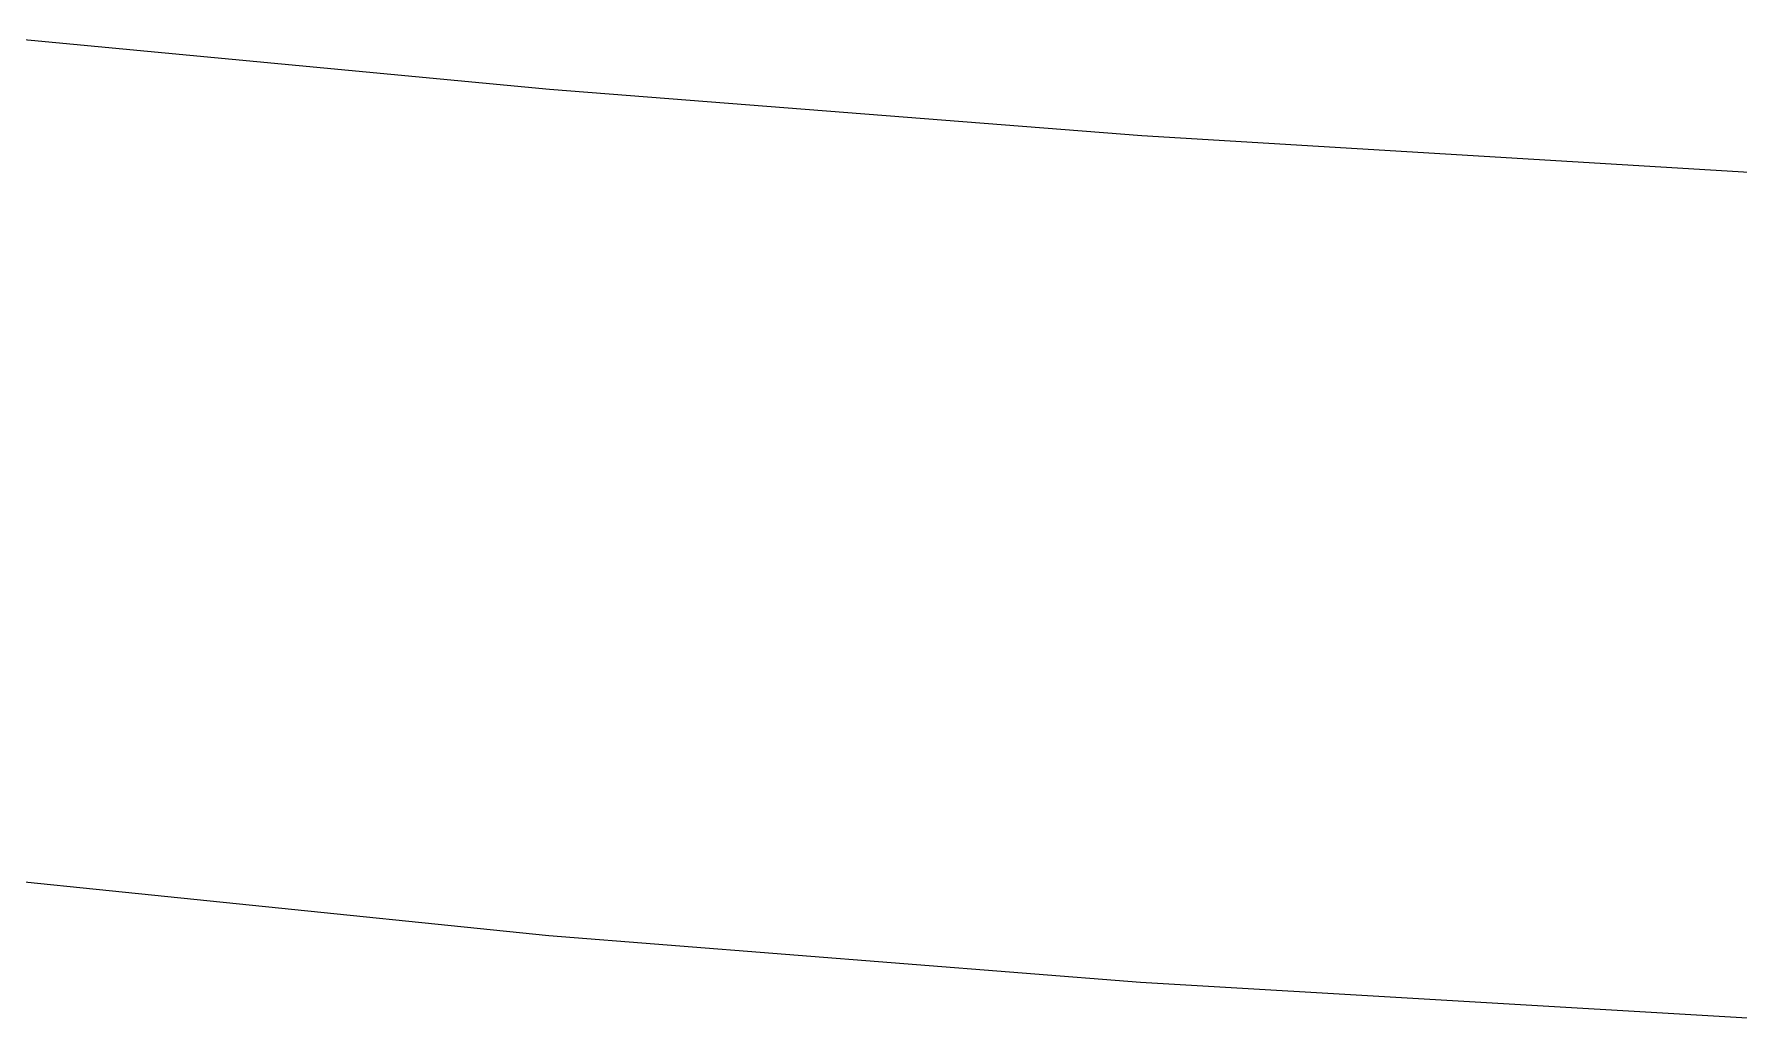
# Model space of a CAD drawing. Header units: inches. Extents: x 34 to 350, y 156 to 377.
# Drawn here: x 147.937 to 148.92, y 200.14 to 200.707 of the extents above; entities that cross this region are included whole.
import ezdxf

# ---------------------------------------------------------------- set-up
doc = ezdxf.new("R2010")
doc.units = ezdxf.units.IN
doc.header["$MEASUREMENT"] = 0
doc.layers.add('DIMS', color=7, linetype='Continuous')

# ---------------------------------------------------------------- blocks, each defined once
blk = doc.blocks.new('block 1713')
at = {"layer": 'DIMS', "color": 7, "lineweight": 18, "true_color": 0xffffff}
blk.add_lwpolyline([(148.23402, 200.18761), (148.57525, 200.16074)], dxfattribs=at)
blk = doc.blocks.new('block 1714')
at = {"layer": 'DIMS', "color": 7, "lineweight": 18, "true_color": 0xffffff}
blk.add_lwpolyline([(148.57525, 200.16074), (148.92528, 200.14007)], dxfattribs=at)
blk = doc.blocks.new('block 1913')
at = {"layer": 'DIMS', "color": 7, "lineweight": 18, "true_color": 0xffffff}
blk.add_lwpolyline([(148.92631, 200.62755), (148.57594, 200.64856)], dxfattribs=at)
blk = doc.blocks.new('block 1914')
at = {"layer": 'DIMS', "color": 7, "lineweight": 18, "true_color": 0xffffff}
blk.add_lwpolyline([(148.57594, 200.64856), (148.23436, 200.67543)], dxfattribs=at)
blk = doc.blocks.new('block 1976')
at = {"layer": 'DIMS', "color": 7, "lineweight": 18, "true_color": 0xffffff}
blk.add_lwpolyline([(147.67023, 200.24514), (148.23402, 200.18761)], dxfattribs=at)
blk = doc.blocks.new('block 1977')
at = {"layer": 'DIMS', "color": 7, "lineweight": 18, "true_color": 0xffffff}
blk.add_lwpolyline([(148.23436, 200.67543), (147.89657, 200.7073)], dxfattribs=at)

msp = doc.modelspace()

# ---------------------------------------------------------------- block references
at = {"layer": 'DIMS'}
for name in ['block 1977', 'block 1914', 'block 1913', 'block 1976', 'block 1713', 'block 1714']:
    msp.add_blockref(name, (0, 0), dxfattribs=at)

doc.saveas('drawing.dxf')
